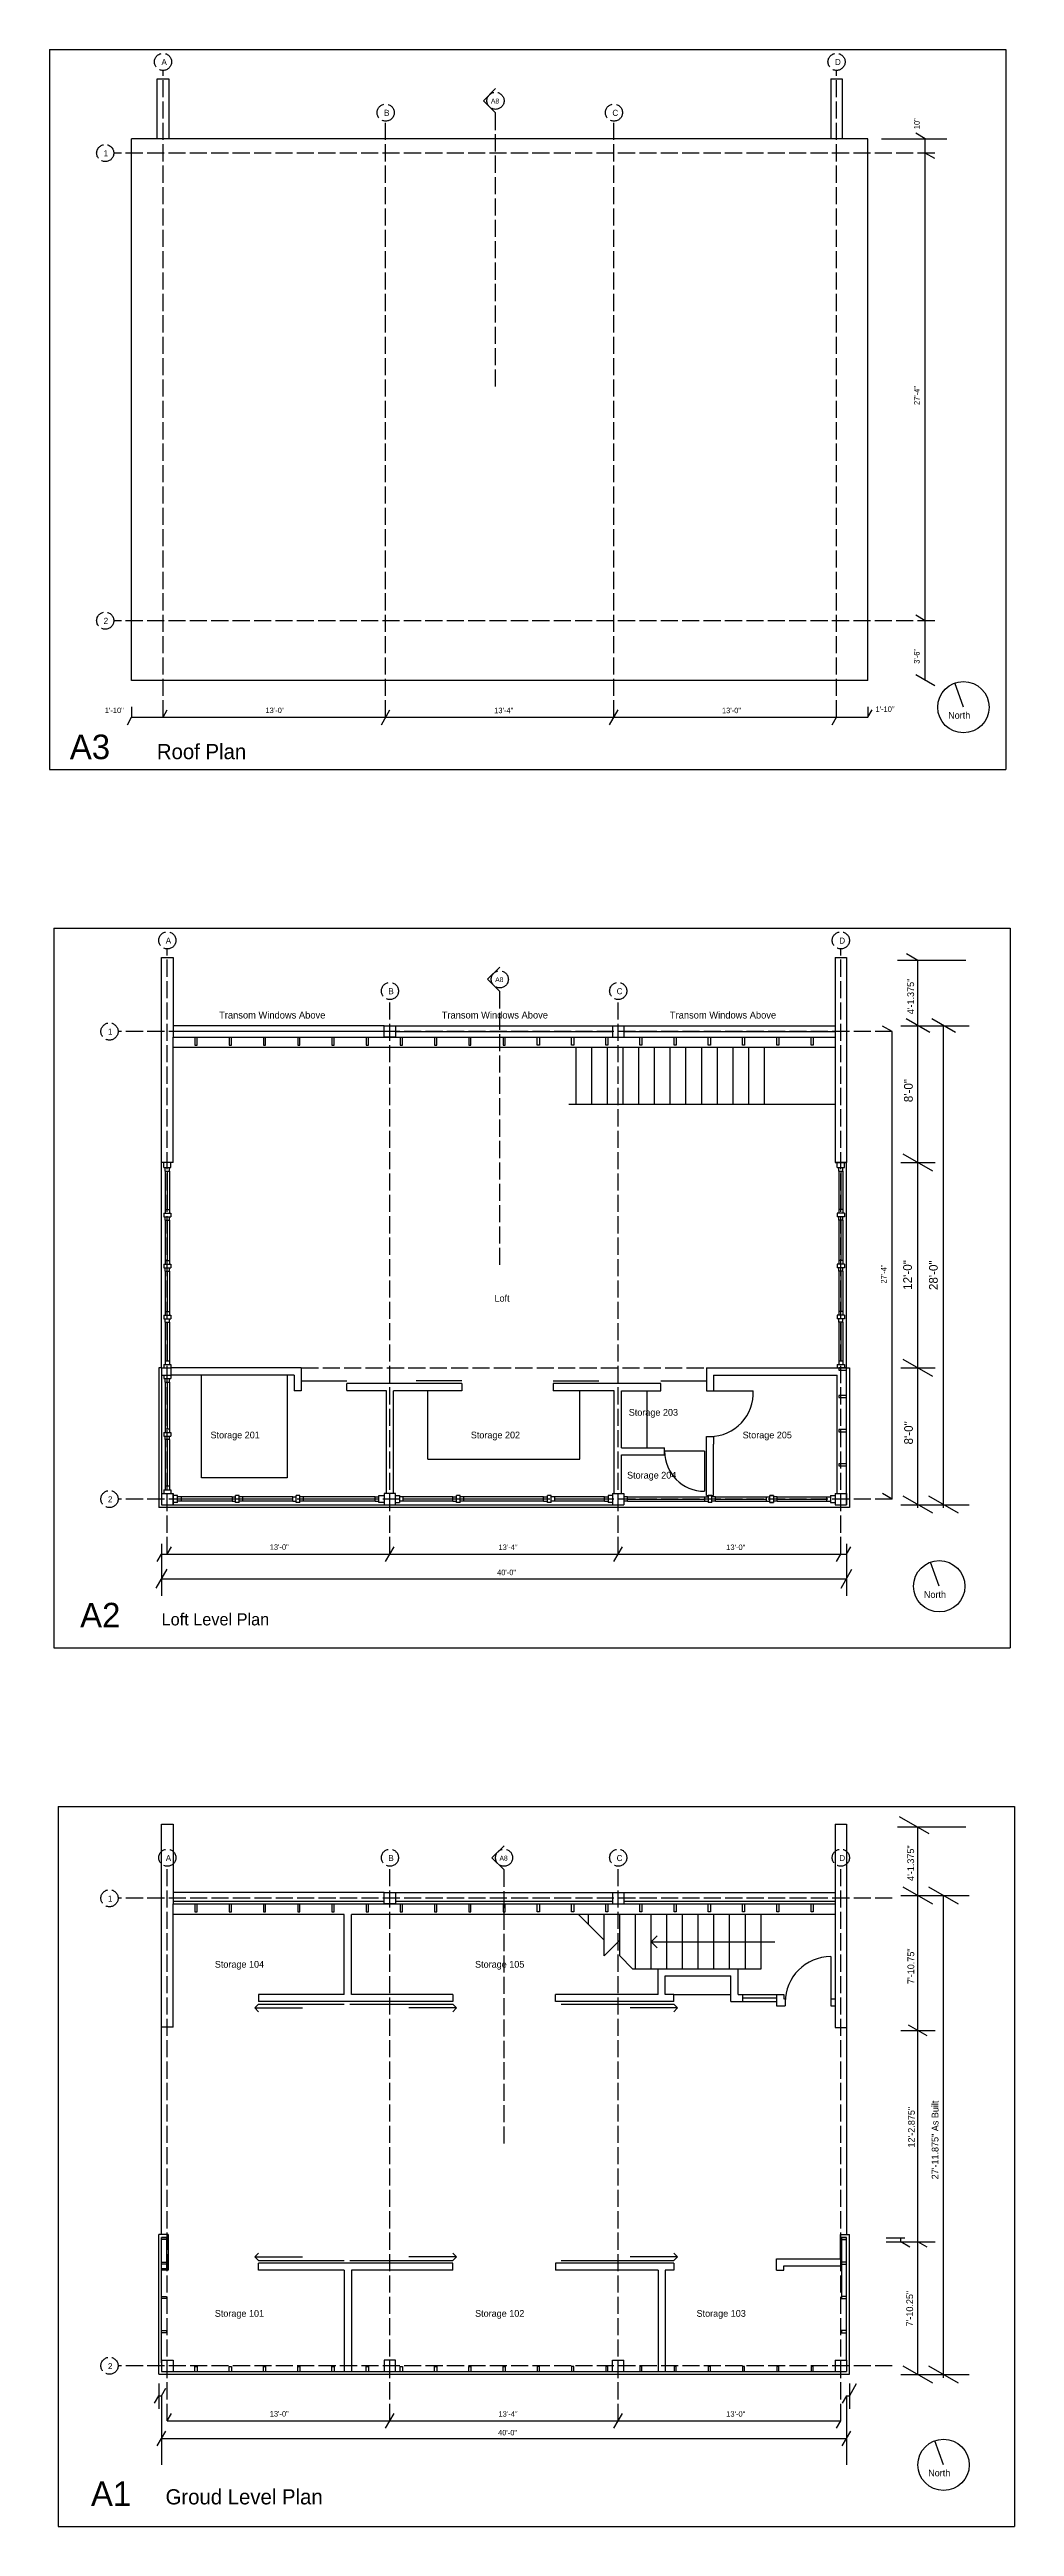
# Model space of a CAD drawing. Header units: inches. Extents: x 1334 to 5975, y 1498 to 3235.
# Drawn here: x 1334 to 2010, y 1498 to 3235 of the extents above; entities that cross this region are included whole.
import ezdxf

# ---------------------------------------------------------------- set-up
doc = ezdxf.new("R2010")
doc.units = ezdxf.units.IN
doc.header["$MEASUREMENT"] = 0
doc.linetypes.add('ACAD_ISO02W100', pattern=[15, 12, -3])
for name, color, linetype in [('const', 253, 'Continuous'), ('e1', 253, 'Continuous'), ('e2', 251, 'Continuous'), ('glass', 172, 'Continuous'), ('grid', 30, 'ACAD_ISO02W100'), ('millwork', 40, 'Continuous'), ('soffit', 253, 'ACAD_ISO02W100'), ('stairs', 140, 'Continuous'), ('walls', 7, 'Continuous')]:
    doc.layers.add(name, color=color, linetype=linetype)

msp = doc.modelspace()

# ---------------------------------------------------------------- linework, layer by layer
for p, q in [((1333.8, 3235.3), (2003.9, 3235.3)), ((1333.8, 3235.3), (1333.8, 2730.3)), ((2003.9, 3235.3), (2003.9, 2730.3)), ((1333.8, 2730.3), (2003.9, 2730.3)), ((1336.8, 2619.1), (2006.9, 2619.1)), ((1336.8, 2619.1), (1336.8, 2114.1)), ((2006.9, 2619.1), (2006.9, 2114.1)), ((1336.8, 2114.1), (2006.9, 2114.1)), ((1339.8, 2002.8), (2009.9, 2002.8)), ((1339.8, 2002.8), (1339.8, 1497.8)), ((2009.9, 2002.8), (2009.9, 1497.8)), ((1339.8, 1497.8), (2009.9, 1497.8))]:
    msp.add_line(p, q)
at = {"layer": 'const'}
for p, q in [((1947.5, 3172.7), (1940.8, 3176.6)), ((1947.5, 2792.7), (1947.5, 3172.7)), ((1954.1, 3158.9), (1947.5, 3162.7)), ((1947.5, 2834.7), (1940.8, 2838.6)), ((1954.1, 2788.9), (1940.8, 2796.6)), ((1388.3, 2761.7), (1391.3, 2766.9)), ((1391.3, 2774.2), (1391.3, 2766.9)), ((1391.3, 2766.9), (1907.3, 2766.9)), ((1413.3, 2766.9), (1416.3, 2772.1)), ((1566.3, 2761.7), (1572.3, 2772.1)), ((1726.3, 2761.7), (1732.3, 2772.1)), ((1882.3, 2761.7), (1885.3, 2766.9)), ((1907.3, 2774.2), (1907.3, 2766.9)), ((1907.3, 2766.9), (1910.3, 2772.1)), ((1975.9, 2596.3), (1927.9, 2596.3)), ((1942.3, 2596.3), (1934.3, 2600.9)), ((1942.3, 2212.3), (1942.3, 2596.3)), ((1950.6, 2545.7), (1934, 2555.3)), ((1968.6, 2545.7), (1952, 2555.3)), ((1924.3, 2546.5), (1917.6, 2550.3)), ((1924.3, 2218.5), (1924.3, 2546.5)), ((1930.3, 2550.5), (1978.3, 2550.5)), ((1960.3, 2212.3), (1960.3, 2550.5)), ((1930.3, 2454.5), (1954.3, 2454.5)), ((1952.7, 2448.5), (1931.9, 2460.5)), ((1952.7, 2304.5), (1931.9, 2316.5)), ((1930.3, 2310.5), (1954.3, 2310.5)), ((1924.3, 2218.5), (1917.6, 2222.3)), ((1930.3, 2214.5), (1978.3, 2214.5)), ((1952.7, 2208.5), (1931.9, 2220.5)), ((1970.7, 2208.5), (1949.9, 2220.5)), ((1409.3, 2174.7), (1412.3, 2179.9)), ((1412.3, 2187.2), (1412.3, 2150.6)), ((1412.3, 2179.9), (1892.3, 2179.9)), ((1416.3, 2179.9), (1419.3, 2185.1)), ((1569.3, 2174.7), (1575.3, 2185.1)), ((1729.3, 2174.7), (1735.3, 2185.1)), ((1885.3, 2174.7), (1888.3, 2179.9)), ((1892.3, 2187.2), (1892.3, 2150.6)), ((1892.3, 2179.9), (1895.3, 2185.1)), ((1408.5, 2156), (1416.1, 2169.3)), ((1412.3, 2162.6), (1892.3, 2162.6)), ((1888.5, 2156), (1896.1, 2169.3)), ((1975.9, 1988.3), (1927.9, 1988.3)), ((1950.3, 1983.7), (1929.5, 1995.7)), ((1942.3, 1604.3), (1942.3, 1988.3)), ((1952.7, 1934.3), (1931.9, 1946.3)), ((1970.7, 1934.3), (1949.9, 1946.3)), ((1930.3, 1940.3), (1978.3, 1940.3)), ((1960.3, 1602.1), (1960.3, 1940.3)), ((1930.3, 1845.8), (1954.3, 1845.8)), ((1948.7, 1842), (1935.8, 1849.5)), ((1920.1, 1700.3), (1933.2, 1700.3)), ((1920.1, 1697.4), (1954.3, 1697.4)), ((1930.3, 1697.4), (1930.3, 1700.3)), ((1936.7, 1693.7), (1930.3, 1697.4)), ((1948.7, 1693.7), (1942.3, 1697.4)), ((1930.3, 1604.3), (1978.3, 1604.3)), ((1952.7, 1598.3), (1931.9, 1610.3)), ((1970.7, 1598.3), (1949.9, 1610.3)), ((1407.3, 1584.3), (1410.3, 1589.5)), ((1410.3, 1589.5), (1412.3, 1589.5)), ((1412.3, 1589.5), (1415.3, 1594.7)), ((1412.3, 1589.5), (1412.3, 1541)), ((1892.3, 1589.5), (1889.3, 1584.3)), ((1892.3, 1589.5), (1892.3, 1541)), ((1892.3, 1589.5), (1894.3, 1589.5)), ((1899.1, 1597.8), (1894.3, 1589.5)), ((1409.3, 1554.3), (1415.3, 1564.7)), ((1416.3, 1571.9), (1419.3, 1577.1)), ((1416.3, 1571.9), (1888.3, 1571.9)), ((1569.3, 1566.7), (1575.3, 1577.1)), ((1729.3, 1566.7), (1735.3, 1577.1)), ((1885.3, 1566.7), (1888.3, 1571.9)), ((1889.3, 1554.3), (1895.3, 1564.7)), ((1412.3, 1559.5), (1892.3, 1559.5))]:
    msp.add_line(p, q, dxfattribs=at)
at = {"layer": 'e1'}
for p, q in [((1907.3, 2792.7), (1391.3, 2792.7)), ((1412.3, 2310.5), (1412.3, 2454.5)), ((1892.3, 2310.5), (1892.3, 2454.5)), ((1410.3, 2310.5), (1410.3, 2212.5)), ((1412.3, 2310.5), (1410.3, 2310.5)), ((1892.3, 2310.5), (1894.3, 2310.5)), ((1894.3, 2310.5), (1894.3, 2212.5)), ((1894.3, 2212.5), (1410.3, 2212.5))]:
    msp.add_line(p, q, dxfattribs=at)
for centre in [(1974.2, 2774), (1957.3, 2157.3), (1960.3, 1541)]:
    msp.add_circle(centre, 18, dxfattribs=at)
at = {"layer": 'e2'}
for p, q in [((1916.9, 3172.7), (1962.5, 3172.7)), ((1568.3, 2550.5), (1420.3, 2550.5)), ((1576.3, 2550.5), (1728.3, 2550.5)), ((1736.3, 2550.5), (1884.3, 2550.5)), ((1412.3, 2305.5), (1412.3, 2222.5)), ((1440.3, 2233.5), (1440.3, 2305.5)), ((1500.3, 2305.5), (1500.3, 2233.5)), ((1500.3, 2233.5), (1440.3, 2233.5)), ((1420.3, 2214.5), (1568.3, 2214.5)), ((1576.3, 2214.5), (1728.3, 2214.5)), ((1568.3, 1942.5), (1420.3, 1942.5)), ((1576.3, 1942.5), (1728.3, 1942.5)), ((1736.3, 1942.5), (1884.3, 1942.5)), ((1412.3, 1702.5), (1412.3, 1848)), ((1892.3, 1847.7), (1892.3, 1702.5))]:
    msp.add_line(p, q, dxfattribs=at)
at = {"layer": 'glass'}
for p, q in [((1414.8, 2448.6), (1414.8, 2421.6)), ((1417.8, 2448.6), (1417.8, 2421.6)), ((1886.8, 2448.6), (1886.8, 2421.6)), ((1889.8, 2448.6), (1889.8, 2421.6)), ((1414.8, 2414.1), (1414.8, 2385.8)), ((1417.8, 2414.1), (1417.8, 2385.8)), ((1886.8, 2414.1), (1886.8, 2385.8)), ((1889.8, 2414.1), (1889.8, 2385.8)), ((1414.8, 2378.3), (1414.8, 2350)), ((1417.8, 2378.3), (1417.8, 2350)), ((1886.8, 2378.3), (1886.8, 2350)), ((1889.8, 2378.3), (1889.8, 2350)), ((1414.8, 2342.5), (1414.8, 2315.5)), ((1417.8, 2342.5), (1417.8, 2315.5)), ((1886.8, 2342.5), (1886.8, 2315.5)), ((1889.8, 2342.5), (1889.8, 2315.5)), ((1414.8, 2300.5), (1414.8, 2267.7)), ((1417.8, 2300.5), (1417.8, 2267.7)), ((1414.8, 2260.2), (1414.8, 2227.5)), ((1417.8, 2260.2), (1417.8, 2227.5)), ((1461.7, 2220), (1426, 2220)), ((1461.7, 2217), (1426, 2217)), ((1504.2, 2220), (1469.2, 2220)), ((1504.2, 2217), (1469.2, 2217)), ((1562, 2220), (1511.7, 2220)), ((1562, 2217), (1511.7, 2217)), ((1616.3, 2220), (1581.5, 2220)), ((1616.3, 2217), (1581.5, 2217)), ((1680, 2220), (1624, 2220)), ((1680, 2217), (1624, 2217)), ((1722.8, 2220), (1687.8, 2220)), ((1722.8, 2217), (1687.8, 2217)), ((1738.8, 2220), (1792.9, 2220)), ((1738.8, 2217), (1792.9, 2217)), ((1800.4, 2220), (1836.1, 2220)), ((1800.4, 2217), (1836.1, 2217)), ((1843.6, 2220), (1878.6, 2220)), ((1843.6, 2217), (1878.6, 2217)), ((1819.3, 1868.5), (1843.3, 1868.5))]:
    msp.add_line(p, q, dxfattribs=at)
at = {"layer": 'grid'}
for p, q in [((1413.3, 2766.9), (1413.3, 3220.7)), ((1885.3, 2766.9), (1885.3, 3220.7)), ((1569.3, 2766.9), (1569.3, 3185.1)), ((1646.3, 2998.9), (1646.3, 3193.4)), ((1729.3, 2766.9), (1729.3, 3185.1)), ((1954.1, 3162.7), (1378.8, 3162.7)), ((1954.1, 2834.7), (1378.8, 2834.7)), ((1416.3, 2179.9), (1416.3, 2604.4)), ((1888.3, 2179.9), (1888.3, 2604.4)), ((1649.3, 2382.7), (1649.3, 2577.1)), ((1572.3, 2179.9), (1572.3, 2568.9)), ((1732.3, 2179.9), (1732.3, 2568.9)), ((1924.3, 2546.5), (1381.8, 2546.5)), ((1924.3, 2218.5), (1381.8, 2218.5)), ((1416.3, 1571.9), (1416.3, 1960.9)), ((1572.3, 1571.9), (1572.3, 1960.9)), ((1652.3, 1766.4), (1652.3, 1960.9)), ((1732.3, 1571.9), (1732.3, 1960.9)), ((1888.3, 1571.9), (1888.3, 1960.9)), ((1924.3, 1938.5), (1381.8, 1938.5)), ((1924.3, 1610.5), (1381.8, 1610.5))]:
    msp.add_line(p, q, dxfattribs=at)
for centre in [(1413.3, 3226.7), (1885.3, 3226.7), (1569.3, 3191.1), (1646.3, 3199.4), (1729.3, 3191.1), (1372.8, 3162.7), (1372.8, 2834.7), (1416.3, 2610.4), (1888.3, 2610.4), (1649.3, 2583.1), (1572.3, 2574.9), (1732.3, 2574.9), (1375.8, 2546.5), (1375.8, 2218.5), (1416.3, 1966.9), (1572.3, 1966.9), (1652.3, 1966.9), (1732.3, 1966.9), (1888.3, 1966.9), (1375.8, 1938.5), (1375.8, 1610.5)]:
    msp.add_circle(centre, 6, dxfattribs=at)
at = {"layer": 'millwork'}
for p, q in [((1416.3, 2448.6), (1416.3, 2421.6)), ((1888.3, 2448.6), (1888.3, 2421.6)), ((1416.3, 2414.1), (1416.3, 2385.8)), ((1888.3, 2414.1), (1888.3, 2385.8)), ((1416.3, 2378.3), (1416.3, 2350)), ((1888.3, 2378.3), (1888.3, 2350)), ((1416.3, 2342.5), (1416.3, 2315.5)), ((1888.3, 2342.5), (1888.3, 2315.5)), ((1416.3, 2300.5), (1416.3, 2267.7)), ((1510.7, 2301.5), (1542.2, 2301.5)), ((1622.8, 2301.5), (1590.8, 2301.5)), ((1598.8, 2246.5), (1598.8, 2294.5)), ((1686.8, 2301.5), (1718.8, 2301.5)), ((1705.5, 2246.5), (1705.5, 2294.5)), ((1752.5, 2254.5), (1752.5, 2294.5)), ((1762.1, 2301.5), (1793.6, 2301.5)), ((1796.6, 2294.5), (1826.8, 2294.5)), ((1416.3, 2260.2), (1416.3, 2227.5)), ((1598.8, 2246.5), (1705.5, 2246.5)), ((1792.8, 2252), (1764.8, 2252)), ((1792.8, 2252), (1792.8, 2224)), ((1461.7, 2218.5), (1426, 2218.5)), ((1504.2, 2218.5), (1469.2, 2218.5)), ((1562, 2218.5), (1511.7, 2218.5)), ((1616.3, 2218.5), (1581.5, 2218.5)), ((1680, 2218.5), (1624, 2218.5)), ((1722.8, 2218.5), (1687.8, 2218.5)), ((1738.8, 2218.5), (1792.9, 2218.5)), ((1800.4, 2218.5), (1836.1, 2218.5)), ((1843.6, 2218.5), (1878.6, 2218.5)), ((1881.3, 1897.5), (1881.3, 1865.5)), ((1480.3, 1864.1), (1540.3, 1864.1)), ((1544.3, 1864.1), (1616.3, 1864.1)), ((1692.3, 1864.1), (1771.3, 1864.1)), ((1771.3, 1871), (1811.3, 1871)), ((1819.3, 1871), (1843.3, 1871)), ((1819.3, 1866), (1843.3, 1866)), ((1480.3, 1684.3), (1540.3, 1684.3)), ((1544.3, 1684.3), (1616.3, 1684.3)), ((1692.3, 1684.3), (1771.3, 1684.3))]:
    msp.add_line(p, q, dxfattribs=at)
for centre, radius, start, end in [((1796.4, 2292.9), 30.5, 270.515, 2.8476), ((1792.8, 2252), 28, 180, 270), ((1881.3, 1865.5), 32, 90, 180)]:
    msp.add_arc(centre, radius, start, end, dxfattribs=at)
at = {"layer": 'soffit'}
msp.add_line((1510.2, 2310.5), (1794.1, 2310.5), dxfattribs=at)
at = {"layer": 'stairs'}
for p, q in [((1702.8, 2495.5), (1702.8, 2535.5)), ((1713.8, 2495.5), (1713.8, 2535.5)), ((1724.8, 2495.5), (1724.8, 2535.5)), ((1735.8, 2495.5), (1735.8, 2535.5)), ((1746.8, 2495.5), (1746.8, 2535.5)), ((1757.8, 2495.5), (1757.8, 2535.5)), ((1768.8, 2495.5), (1768.8, 2535.5)), ((1779.8, 2495.5), (1779.8, 2535.5)), ((1790.8, 2495.5), (1790.8, 2535.5)), ((1801.8, 2495.5), (1801.8, 2535.5)), ((1812.8, 2495.5), (1812.8, 2535.5)), ((1823.8, 2495.5), (1823.8, 2535.5)), ((1834.8, 2495.5), (1834.8, 2535.5)), ((1697.8, 2495.5), (1884.3, 2495.5)), ((1722.4, 1909), (1704.4, 1927)), ((1711.4, 1920), (1711.4, 1927)), ((1722.4, 1898), (1722.4, 1927)), ((1733.4, 1898), (1733.4, 1927)), ((1744.4, 1889), (1744.4, 1927)), ((1755.4, 1889), (1755.4, 1927)), ((1755.4, 1908), (1759.6, 1912.2)), ((1766.4, 1889), (1766.4, 1927)), ((1777.4, 1889), (1777.4, 1927)), ((1788.4, 1889), (1788.4, 1927)), ((1799.4, 1889), (1799.4, 1927)), ((1810.4, 1889), (1810.4, 1927)), ((1821.4, 1889), (1821.4, 1927)), ((1832.4, 1889), (1832.4, 1927)), ((1722.4, 1898), (1733.4, 1909)), ((1742.4, 1889), (1733.4, 1898)), ((1755.4, 1908), (1842.1, 1908)), ((1755.4, 1908), (1759.6, 1903.7)), ((1742.4, 1889), (1760.3, 1889)), ((1816.3, 1889), (1832.4, 1889)), ((1477.7, 1861.5), (1480.3, 1864.1)), ((1477.7, 1861.5), (1511, 1861.5)), ((1477.7, 1861.5), (1480.3, 1858.9)), ((1618.9, 1861.5), (1585.6, 1861.5)), ((1618.9, 1861.5), (1616.3, 1864.1)), ((1618.9, 1861.5), (1616.3, 1858.9)), ((1773.9, 1861.5), (1740.6, 1861.5)), ((1773.9, 1861.5), (1771.3, 1864.1)), ((1773.9, 1861.5), (1771.3, 1858.9)), ((1477.7, 1686.9), (1480.3, 1689.5)), ((1477.7, 1686.9), (1511, 1686.9)), ((1477.7, 1686.9), (1480.3, 1684.3)), ((1618.9, 1686.9), (1585.6, 1686.9)), ((1618.9, 1686.9), (1616.3, 1689.5)), ((1618.9, 1686.9), (1616.3, 1684.3)), ((1773.9, 1686.9), (1740.6, 1686.9)), ((1773.9, 1686.9), (1771.3, 1689.5)), ((1773.9, 1686.9), (1771.3, 1684.3))]:
    msp.add_line(p, q, dxfattribs=at)
at = {"layer": 'walls'}
for p, q in [((1409.3, 3172.7), (1409.3, 3214.7)), ((1409.3, 3214.7), (1417.3, 3214.7)), ((1417.3, 3214.7), (1417.3, 3172.7)), ((1881.3, 3214.7), (1889.3, 3214.7)), ((1881.3, 3214.7), (1881.3, 3172.7)), ((1889.3, 3214.7), (1889.3, 3172.7)), ((1646.3, 3207.9), (1637.8, 3199.4)), ((1646.3, 3190.9), (1637.8, 3199.4)), ((1391.3, 2792.7), (1391.3, 3172.7)), ((1907.3, 3172.7), (1391.3, 3172.7)), ((1907.3, 2792.7), (1907.3, 3172.7)), ((1974.2, 2774), (1968.1, 2791)), ((1412.3, 2454.5), (1412.3, 2598.5)), ((1412.3, 2598.5), (1420.3, 2598.5)), ((1420.3, 2598.5), (1420.3, 2542.5)), ((1649.3, 2591.6), (1640.8, 2583.1)), ((1884.3, 2598.5), (1884.3, 2542.5)), ((1884.3, 2598.5), (1892.3, 2598.5)), ((1892.3, 2598.5), (1892.3, 2454.5)), ((1649.3, 2574.6), (1640.8, 2583.1)), ((1568.3, 2546.5), (1420.3, 2546.5)), ((1420.3, 2454.5), (1420.3, 2542.5)), ((1420.3, 2542.5), (1884.3, 2542.5)), ((1568.3, 2542.5), (1568.3, 2550.5)), ((1568.3, 2550.5), (1576.3, 2550.5)), ((1576.3, 2542.5), (1568.3, 2542.5)), ((1576.3, 2542.5), (1568.3, 2542.5)), ((1576.3, 2550.5), (1576.3, 2542.5)), ((1576.3, 2546.5), (1728.3, 2546.5)), ((1728.3, 2550.5), (1736.3, 2550.5)), ((1728.3, 2550.5), (1728.3, 2542.5)), ((1728.3, 2542.5), (1736.3, 2542.5)), ((1728.3, 2542.5), (1736.3, 2542.5)), ((1736.3, 2550.5), (1736.3, 2542.5)), ((1736.3, 2546.5), (1884.3, 2546.5)), ((1884.3, 2542.5), (1884.3, 2454.5)), ((1420.3, 2535.5), (1884.3, 2535.5)), ((1420.3, 2454.5), (1412.3, 2454.5)), ((1413.8, 2451.1), (1413.8, 2454.5)), ((1413.8, 2451.1), (1418.8, 2451.1)), ((1414.8, 2448.6), (1414.8, 2451.1)), ((1417.8, 2448.6), (1417.8, 2451.1)), ((1418.8, 2451.1), (1418.8, 2454.5)), ((1884.3, 2454.5), (1892.3, 2454.5)), ((1892.3, 2454.5), (1884.3, 2454.5)), ((1885.8, 2454.5), (1890.8, 2454.5)), ((1885.8, 2451.1), (1885.8, 2454.5)), ((1885.8, 2451.1), (1890.8, 2451.1)), ((1886.8, 2448.6), (1886.8, 2451.1)), ((1889.8, 2448.6), (1889.8, 2451.1)), ((1890.8, 2451.1), (1890.8, 2454.5)), ((1414.8, 2448.6), (1417.8, 2448.6)), ((1886.8, 2448.6), (1889.8, 2448.6)), ((1413.8, 2419.1), (1418.8, 2419.1)), ((1413.8, 2419.1), (1413.8, 2416.6)), ((1413.8, 2416.6), (1418.8, 2416.6)), ((1414.8, 2421.6), (1414.8, 2419.1)), ((1414.8, 2421.6), (1417.8, 2421.6)), ((1414.8, 2414.1), (1414.8, 2416.6)), ((1417.8, 2421.6), (1417.8, 2419.1)), ((1417.8, 2414.1), (1417.8, 2416.6)), ((1418.8, 2419.1), (1418.8, 2416.6)), ((1890.8, 2419.1), (1885.8, 2419.1)), ((1885.8, 2419.1), (1885.8, 2416.6)), ((1890.8, 2416.6), (1885.8, 2416.6)), ((1889.8, 2421.6), (1886.8, 2421.6)), ((1886.8, 2421.6), (1886.8, 2419.1)), ((1886.8, 2414.1), (1886.8, 2416.6)), ((1889.8, 2421.6), (1889.8, 2419.1)), ((1889.8, 2414.1), (1889.8, 2416.6)), ((1890.8, 2419.1), (1890.8, 2416.6)), ((1414.8, 2414.1), (1417.8, 2414.1)), ((1889.8, 2414.1), (1886.8, 2414.1)), ((1413.8, 2383.3), (1418.8, 2383.3)), ((1413.8, 2383.3), (1413.8, 2380.8)), ((1413.8, 2380.8), (1418.8, 2380.8)), ((1414.8, 2385.8), (1414.8, 2383.3)), ((1414.8, 2385.8), (1417.8, 2385.8)), ((1414.8, 2378.3), (1414.8, 2380.8)), ((1417.8, 2385.8), (1417.8, 2383.3)), ((1417.8, 2378.3), (1417.8, 2380.8)), ((1418.8, 2383.3), (1418.8, 2380.8)), ((1885.8, 2383.3), (1885.8, 2380.8)), ((1890.8, 2383.3), (1885.8, 2383.3)), ((1890.8, 2380.8), (1885.8, 2380.8)), ((1889.8, 2385.8), (1886.8, 2385.8)), ((1886.8, 2385.8), (1886.8, 2383.3)), ((1886.8, 2378.3), (1886.8, 2380.8)), ((1889.8, 2385.8), (1889.8, 2383.3)), ((1889.8, 2378.3), (1889.8, 2380.8)), ((1890.8, 2383.3), (1890.8, 2380.8)), ((1414.8, 2378.3), (1417.8, 2378.3)), ((1889.8, 2378.3), (1886.8, 2378.3)), ((1413.8, 2347.5), (1418.8, 2347.5)), ((1413.8, 2347.5), (1413.8, 2345)), ((1414.8, 2350), (1414.8, 2347.5)), ((1414.8, 2350), (1417.8, 2350)), ((1417.8, 2350), (1417.8, 2347.5)), ((1418.8, 2347.5), (1418.8, 2345)), ((1890.8, 2347.5), (1885.8, 2347.5)), ((1885.8, 2347.5), (1885.8, 2345)), ((1886.8, 2350), (1886.8, 2347.5)), ((1889.8, 2350), (1886.8, 2350)), ((1889.8, 2350), (1889.8, 2347.5)), ((1890.8, 2347.5), (1890.8, 2345)), ((1413.8, 2345), (1418.8, 2345)), ((1414.8, 2342.5), (1414.8, 2345)), ((1414.8, 2342.5), (1417.8, 2342.5)), ((1417.8, 2342.5), (1417.8, 2345)), ((1890.8, 2345), (1885.8, 2345)), ((1886.8, 2342.5), (1886.8, 2345)), ((1889.8, 2342.5), (1886.8, 2342.5)), ((1889.8, 2342.5), (1889.8, 2345)), ((1413.8, 2313), (1418.8, 2313)), ((1413.8, 2313), (1413.8, 2310.5)), ((1414.8, 2315.5), (1417.8, 2315.5)), ((1414.8, 2315.5), (1414.8, 2313)), ((1417.8, 2315.5), (1417.8, 2313)), ((1418.8, 2313), (1418.8, 2303)), ((1885.8, 2313), (1885.8, 2310.5)), ((1885.8, 2313), (1890.8, 2313)), ((1886.8, 2315.5), (1886.8, 2313)), ((1886.8, 2315.5), (1889.8, 2315.5)), ((1889.8, 2315.5), (1889.8, 2313)), ((1890.8, 2313), (1890.8, 2310.5)), ((1412.3, 2310.5), (1418.8, 2310.5)), ((1412.3, 2310.5), (1412.3, 2305.5)), ((1412.3, 2305.5), (1418.8, 2305.5)), ((1413.8, 2305.5), (1413.8, 2303)), ((1413.8, 2303), (1418.8, 2303)), ((1414.8, 2300.5), (1414.8, 2303)), ((1414.8, 2300.5), (1417.8, 2300.5)), ((1417.8, 2300.5), (1417.8, 2303)), ((1510.2, 2310.5), (1418.8, 2310.5)), ((1505.2, 2305.5), (1418.8, 2305.5)), ((1505.2, 2305.5), (1505.2, 2294.5)), ((1510.2, 2294.5), (1505.2, 2294.5)), ((1510.2, 2310.5), (1510.2, 2294.5)), ((1542.2, 2294.8), (1542.2, 2299.5)), ((1622.8, 2299.5), (1542.2, 2299.5)), ((1542.2, 2294.8), (1542.2, 2294.5)), ((1569.8, 2294.5), (1542.2, 2294.5)), ((1569.8, 2222.5), (1569.8, 2294.5)), ((1622.8, 2294.5), (1574.8, 2294.5)), ((1574.8, 2222.5), (1574.8, 2294.5)), ((1622.8, 2299.5), (1622.8, 2294.5)), ((1686.8, 2299.5), (1686.8, 2294.5)), ((1762.1, 2299.5), (1686.8, 2299.5)), ((1729.5, 2294.5), (1686.8, 2294.5)), ((1729.5, 2222.5), (1729.5, 2294.5)), ((1734.5, 2294.5), (1762.1, 2294.5)), ((1734.5, 2254.5), (1734.5, 2294.5)), ((1762.1, 2294.5), (1762.1, 2299.5)), ((1794.1, 2310.5), (1884.3, 2310.5)), ((1794.1, 2310.5), (1794.1, 2294.5)), ((1794.1, 2294.5), (1799.1, 2294.5)), ((1799.1, 2305.5), (1799.1, 2294.5)), ((1799.1, 2305.5), (1885.8, 2305.5)), ((1884.3, 2310.5), (1892.3, 2310.5)), ((1884.8, 2310.5), (1890.8, 2310.5)), ((1885.8, 2222.5), (1885.8, 2305.5)), ((1886.8, 2310.5), (1892.3, 2310.5)), ((1892.3, 2214.5), (1892.3, 2310.5)), ((1413.8, 2265.2), (1418.8, 2265.2)), ((1413.8, 2265.2), (1413.8, 2262.7)), ((1413.8, 2262.7), (1418.8, 2262.7)), ((1414.8, 2267.7), (1414.8, 2265.2)), ((1414.8, 2267.7), (1417.8, 2267.7)), ((1414.8, 2260.2), (1414.8, 2262.7)), ((1417.8, 2260.2), (1414.8, 2260.2)), ((1417.8, 2267.7), (1417.8, 2265.2)), ((1417.8, 2260.2), (1417.8, 2262.7)), ((1418.8, 2265.2), (1418.8, 2262.7)), ((1794.1, 2262.5), (1799.1, 2262.5)), ((1794.1, 2221), (1794.1, 2262.5)), ((1799.1, 2262.5), (1799.1, 2257)), ((1734.5, 2254.5), (1764.8, 2254.5)), ((1734.5, 2222.5), (1734.5, 2249.5)), ((1734.5, 2249.5), (1764.8, 2249.5)), ((1764.8, 2249.5), (1764.8, 2254.5)), ((1799.1, 2221), (1799.1, 2257)), ((1413.8, 2225), (1418.8, 2225)), ((1413.8, 2225), (1413.8, 2222.5)), ((1417.8, 2227.5), (1414.8, 2227.5)), ((1414.8, 2227.5), (1414.8, 2225)), ((1417.8, 2227.5), (1417.8, 2225)), ((1418.8, 2225), (1418.8, 2222.5)), ((1412.3, 2222.5), (1420.3, 2222.5)), ((1412.3, 2222.5), (1412.3, 2214.5)), ((1412.3, 2214.5), (1420.3, 2214.5)), ((1420.3, 2222.5), (1420.3, 2214.5)), ((1420.3, 2214.5), (1420.3, 2222.5)), ((1423.5, 2221), (1420.3, 2221)), ((1423.5, 2216), (1420.3, 2216)), ((1423.5, 2216), (1423.5, 2221)), ((1426, 2220), (1423.5, 2220)), ((1426, 2217), (1423.5, 2217)), ((1426, 2220), (1426, 2217)), ((1461.7, 2220), (1464.2, 2220)), ((1461.7, 2220), (1461.7, 2217)), ((1461.7, 2217), (1464.2, 2217)), ((1464.2, 2216), (1464.2, 2221)), ((1466.7, 2221), (1464.2, 2221)), ((1466.7, 2216), (1464.2, 2216)), ((1466.7, 2216), (1466.7, 2221)), ((1469.2, 2220), (1466.7, 2220)), ((1469.2, 2217), (1466.7, 2217)), ((1469.2, 2217), (1469.2, 2220)), ((1504.2, 2220), (1506.7, 2220)), ((1504.2, 2217), (1504.2, 2220)), ((1504.2, 2217), (1506.7, 2217)), ((1506.7, 2216), (1506.7, 2221)), ((1509.2, 2221), (1506.7, 2221)), ((1509.2, 2216), (1506.7, 2216)), ((1509.2, 2216), (1509.2, 2221)), ((1511.7, 2220), (1509.2, 2220)), ((1511.7, 2217), (1509.2, 2217)), ((1511.7, 2217), (1511.7, 2220)), ((1562, 2217), (1562, 2220)), ((1562, 2220), (1564.5, 2220)), ((1562, 2217), (1564.5, 2217)), ((1564.5, 2216), (1564.5, 2221)), ((1564.5, 2221), (1568.3, 2221)), ((1568.3, 2216), (1564.5, 2216)), ((1576.3, 2222.5), (1568.3, 2222.5)), ((1568.3, 2222.5), (1568.3, 2214.5)), ((1568.3, 2214.5), (1576.3, 2214.5)), ((1576.3, 2214.5), (1576.3, 2222.5)), ((1576.3, 2221), (1579, 2221)), ((1576.3, 2216), (1579, 2216)), ((1579, 2221), (1579, 2217)), ((1581.5, 2220), (1579, 2220)), ((1581.5, 2217), (1579, 2217)), ((1579, 2217), (1579, 2216)), ((1581.5, 2217), (1581.5, 2220)), ((1616.3, 2220), (1619, 2220)), ((1616.3, 2217), (1616.3, 2220)), ((1616.3, 2217), (1619, 2217)), ((1621.5, 2221), (1619, 2221)), ((1619, 2216), (1619, 2221)), ((1621.5, 2216), (1619, 2216)), ((1621.5, 2216), (1621.5, 2221)), ((1624, 2220), (1621.5, 2220)), ((1624, 2217), (1621.5, 2217)), ((1624, 2217), (1624, 2220)), ((1680, 2217), (1680, 2220)), ((1680, 2220), (1682.8, 2220)), ((1680, 2217), (1682.8, 2217)), ((1682.8, 2216), (1682.8, 2221)), ((1685.3, 2221), (1682.8, 2221)), ((1685.3, 2216), (1682.8, 2216)), ((1685.3, 2216), (1685.3, 2221)), ((1687.8, 2220), (1685.3, 2220)), ((1687.8, 2217), (1685.3, 2217)), ((1687.8, 2217), (1687.8, 2220)), ((1722.8, 2217), (1722.8, 2220)), ((1722.8, 2220), (1725.3, 2220)), ((1722.8, 2217), (1725.3, 2217)), ((1728, 2221), (1725.3, 2221)), ((1725.3, 2221), (1725.3, 2217)), ((1725.3, 2217), (1725.3, 2216)), ((1728, 2216), (1725.3, 2216)), ((1728.3, 2222.5), (1736.3, 2222.5)), ((1728.3, 2222.5), (1728.3, 2214.5)), ((1728.3, 2214.5), (1736.3, 2214.5)), ((1736.3, 2222.5), (1736.3, 2214.5)), ((1738.8, 2220), (1736.3, 2220)), ((1738.8, 2217), (1736.3, 2217)), ((1738.8, 2217), (1738.8, 2220)), ((1792.9, 2217), (1792.9, 2220)), ((1792.9, 2220), (1795.4, 2220)), ((1792.9, 2217), (1795.4, 2217)), ((1794.1, 2221), (1799.1, 2221)), ((1795.4, 2221), (1795.4, 2216)), ((1797.9, 2221), (1795.4, 2221)), ((1797.9, 2216), (1795.4, 2216)), ((1797.9, 2216), (1797.9, 2221)), ((1800.4, 2220), (1797.9, 2220)), ((1800.4, 2217), (1797.9, 2217)), ((1800.4, 2217), (1800.4, 2220)), ((1836.1, 2220), (1838.6, 2220)), ((1836.1, 2217), (1836.1, 2220)), ((1836.1, 2217), (1838.6, 2217)), ((1838.6, 2216), (1838.6, 2221)), ((1838.6, 2221), (1841.1, 2221)), ((1841.1, 2221), (1838.6, 2221)), ((1838.6, 2216), (1841.1, 2216)), ((1841.1, 2216), (1838.6, 2216)), ((1841.1, 2221), (1841.1, 2216)), ((1843.6, 2220), (1841.1, 2220)), ((1843.6, 2217), (1841.1, 2217)), ((1843.6, 2217), (1843.6, 2220)), ((1843.6, 2217), (1843.6, 2220)), ((1878.6, 2217), (1878.6, 2220)), ((1878.6, 2220), (1881.1, 2220)), ((1878.6, 2217), (1881.1, 2217)), ((1881.1, 2221), (1881.1, 2216)), ((1881.1, 2221), (1884.3, 2221)), ((1881.1, 2216), (1884.3, 2216)), ((1884.3, 2222.5), (1892.3, 2222.5)), ((1884.3, 2222.5), (1884.3, 2214.5)), ((1884.3, 2214.5), (1892.3, 2214.5)), ((1892.3, 2222.5), (1892.3, 2214.5)), ((1957.3, 2157.3), (1951.1, 2174.2)), ((1412.3, 1848), (1412.3, 1990.5)), ((1412.3, 1990.5), (1420.3, 1990.5)), ((1420.3, 1990.5), (1420.3, 1942.5)), ((1884.3, 1990.5), (1884.3, 1942.5)), ((1884.3, 1990.5), (1892.3, 1990.5)), ((1892.3, 1990.5), (1892.3, 1847.7)), ((1652.3, 1975.3), (1643.8, 1966.9)), ((1652.3, 1958.4), (1643.8, 1966.9)), ((1420.3, 1942.5), (1420.3, 1934.5)), ((1420.3, 1936.5), (1568.3, 1936.5)), ((1420.3, 1934.5), (1884.3, 1934.5)), ((1420.3, 1848), (1420.3, 1934.5)), ((1568.3, 1942.5), (1576.3, 1942.5)), ((1568.3, 1934.5), (1568.3, 1942.5)), ((1576.3, 1934.5), (1568.3, 1934.5)), ((1576.3, 1942.5), (1576.3, 1934.5)), ((1576.3, 1936.5), (1728.3, 1936.5)), ((1728.3, 1942.5), (1728.3, 1934.5)), ((1728.3, 1942.5), (1736.3, 1942.5)), ((1728.3, 1934.5), (1736.3, 1934.5)), ((1736.3, 1942.5), (1736.3, 1934.5)), ((1736.3, 1936.5), (1884.3, 1936.5)), ((1884.3, 1942.5), (1884.3, 1934.5)), ((1884.3, 1934.5), (1884.3, 1847.7)), ((1540.3, 1927), (1420.3, 1927)), ((1540.3, 1871), (1540.3, 1927)), ((1884.3, 1927), (1545.3, 1927)), ((1545.3, 1871), (1545.3, 1927)), ((1760.3, 1889), (1816.3, 1889)), ((1760.3, 1871), (1760.3, 1889)), ((1765.3, 1884), (1811.3, 1884)), ((1765.3, 1871), (1765.3, 1884)), ((1811.3, 1866), (1811.3, 1884)), ((1816.3, 1871), (1816.3, 1889)), ((1540.3, 1871), (1480.3, 1871)), ((1480.3, 1871), (1480.3, 1866)), ((1616.3, 1866), (1480.3, 1866)), ((1616.3, 1871), (1545.3, 1871)), ((1616.3, 1871), (1616.3, 1866)), ((1688.3, 1866), (1688.3, 1871)), ((1760.3, 1871), (1688.3, 1871)), ((1771.3, 1866), (1688.3, 1866)), ((1771.3, 1871), (1765.3, 1871)), ((1771.3, 1866), (1771.3, 1871)), ((1811.3, 1866), (1819.3, 1866)), ((1816.3, 1871), (1819.3, 1871)), ((1819.3, 1871), (1819.3, 1866)), ((1843.3, 1871), (1843.3, 1863)), ((1843.3, 1871), (1848.3, 1871)), ((1843.3, 1863), (1849.3, 1863)), ((1848.3, 1871), (1848.3, 1868)), ((1848.3, 1868), (1849.3, 1868)), ((1849.3, 1866), (1849.3, 1863)), ((1881.3, 1868), (1881.3, 1863)), ((1881.3, 1868), (1884.3, 1868)), ((1881.3, 1863), (1884.3, 1863)), ((1420.3, 1848), (1412.3, 1848)), ((1884.3, 1847.7), (1892.3, 1847.7)), ((1410.3, 1604.5), (1410.3, 1702.5)), ((1416.8, 1702.5), (1410.3, 1702.5)), ((1412.3, 1612.5), (1412.3, 1700.5)), ((1416.8, 1700.5), (1412.3, 1700.5)), ((1415.8, 1699), (1415.8, 1678.5)), ((1416.8, 1702.5), (1416.8, 1677.5)), ((1843.3, 1677.5), (1843.3, 1685.5)), ((1843.3, 1685.5), (1887.8, 1685.5)), ((1881.3, 1685.5), (1884.3, 1685.5)), ((1887.8, 1702.5), (1894.3, 1702.5)), ((1887.8, 1702.5), (1887.8, 1685.5)), ((1887.8, 1700.5), (1892.3, 1700.5)), ((1888.8, 1699), (1888.8, 1659.2)), ((1892.3, 1614.5), (1892.3, 1700.5)), ((1894.3, 1604.5), (1894.3, 1702.5)), ((1415.8, 1678.5), (1412.3, 1678.5)), ((1416.8, 1677.5), (1412.3, 1677.5)), ((1616.3, 1682.5), (1480.3, 1682.5)), ((1480.3, 1677.5), (1480.3, 1682.5)), ((1540.3, 1677.5), (1480.3, 1677.5)), ((1540.3, 1677.5), (1540.3, 1606.5)), ((1545.3, 1677.5), (1545.3, 1606.5)), ((1616.3, 1677.5), (1545.3, 1677.5)), ((1616.3, 1677.5), (1616.3, 1682.5)), ((1771.3, 1682.5), (1688.3, 1682.5)), ((1688.3, 1682.5), (1688.3, 1677.5)), ((1760.3, 1677.5), (1688.3, 1677.5)), ((1760.3, 1677.5), (1760.3, 1606.5)), ((1765.3, 1677.5), (1765.3, 1606.5)), ((1771.3, 1677.5), (1765.3, 1677.5)), ((1771.3, 1682.5), (1771.3, 1677.5)), ((1843.3, 1677.5), (1848.3, 1677.5)), ((1848.3, 1677.5), (1848.3, 1680.5)), ((1848.3, 1680.5), (1849.3, 1680.5)), ((1848.3, 1680.5), (1888.8, 1680.5)), ((1410.3, 1604.5), (1894.3, 1604.5)), ((1412.3, 1614.5), (1420.3, 1614.5)), ((1412.3, 1614.5), (1412.3, 1606.5)), ((1412.3, 1606.5), (1420.3, 1606.5)), ((1418.3, 1606.5), (1570.3, 1606.5)), ((1420.3, 1614.5), (1420.3, 1606.5)), ((1568.3, 1614.5), (1568.3, 1606.5)), ((1576.3, 1614.5), (1568.3, 1614.5)), ((1568.3, 1606.5), (1576.3, 1606.5)), ((1576.3, 1606.5), (1576.3, 1614.5)), ((1576.3, 1606.5), (1728.3, 1606.5)), ((1728.3, 1614.5), (1736.3, 1614.5)), ((1728.3, 1606.5), (1728.3, 1614.5)), ((1728.3, 1606.5), (1736.3, 1606.5)), ((1736.3, 1606.5), (1736.3, 1614.5)), ((1736.3, 1606.5), (1884.3, 1606.5)), ((1884.3, 1614.5), (1892.3, 1614.5)), ((1884.3, 1614.5), (1884.3, 1606.5)), ((1884.3, 1606.5), (1892.3, 1606.5)), ((1892.3, 1614.5), (1892.3, 1606.5)), ((1410.3, 1598.1), (1410.3, 1580.2)), ((1894.3, 1598.1), (1894.3, 1580.2)), ((1960.3, 1541), (1954.1, 1557.9))]:
    msp.add_line(p, q, dxfattribs=at)
for points in [[(1435.7, 2542.5), (1435.7, 2537), (1437.2, 2537), (1437.2, 2542.5)], [(1459.7, 2542.5), (1459.7, 2537), (1461.2, 2537), (1461.2, 2542.5)], [(1483.7, 2542.5), (1483.7, 2537), (1485.2, 2537), (1485.2, 2542.5)], [(1507.7, 2542.5), (1507.7, 2537), (1509.2, 2537), (1509.2, 2542.5)], [(1531.7, 2542.5), (1531.7, 2537), (1533.2, 2537), (1533.2, 2542.5)], [(1555.7, 2542.5), (1555.7, 2537), (1557.2, 2537), (1557.2, 2542.5)], [(1579.6, 2542.5), (1579.6, 2537), (1581.1, 2537), (1581.1, 2542.5)], [(1603.6, 2542.5), (1603.6, 2537), (1605.1, 2537), (1605.1, 2542.5)], [(1627.6, 2542.5), (1627.6, 2537), (1629.1, 2537), (1629.1, 2542.5)], [(1651.6, 2542.5), (1651.6, 2537), (1653.1, 2537), (1653.1, 2542.5)], [(1677.1, 2542.5), (1677.1, 2537), (1675.6, 2537), (1675.6, 2542.5)], [(1701.1, 2542.5), (1701.1, 2537), (1699.6, 2537), (1699.6, 2542.5)], [(1725.1, 2542.5), (1725.1, 2537), (1723.6, 2537), (1723.6, 2542.5)], [(1748.9, 2542.5), (1748.9, 2537), (1747.4, 2537), (1747.4, 2542.5)], [(1772.9, 2542.5), (1772.9, 2537), (1771.4, 2537), (1771.4, 2542.5)], [(1796.9, 2542.5), (1796.9, 2537), (1795.4, 2537), (1795.4, 2542.5)], [(1820.9, 2542.5), (1820.9, 2537), (1819.4, 2537), (1819.4, 2542.5)], [(1844.9, 2542.5), (1844.9, 2537), (1843.4, 2537), (1843.4, 2542.5)], [(1868.9, 2542.5), (1868.9, 2537), (1867.4, 2537), (1867.4, 2542.5)], [(1892.3, 2310.5), (1886.8, 2310.5), (1886.8, 2309), (1892.3, 2309)], [(1892.3, 2291.2), (1886.8, 2291.2), (1886.8, 2289.7), (1892.3, 2289.7)], [(1892.3, 2267.2), (1886.8, 2267.2), (1886.8, 2265.7), (1892.3, 2265.7)], [(1892.3, 2243.2), (1886.8, 2243.2), (1886.8, 2241.7), (1892.3, 2241.7)], [(1435.7, 1934.5), (1435.7, 1929), (1437.2, 1929), (1437.2, 1934.5)], [(1459.7, 1934.5), (1459.7, 1929), (1461.2, 1929), (1461.2, 1934.5)], [(1483.7, 1934.5), (1483.7, 1929), (1485.2, 1929), (1485.2, 1934.5)], [(1507.7, 1934.5), (1507.7, 1929), (1509.2, 1929), (1509.2, 1934.5)], [(1531.7, 1934.5), (1531.7, 1929), (1533.2, 1929), (1533.2, 1934.5)], [(1555.7, 1934.5), (1555.7, 1929), (1557.2, 1929), (1557.2, 1934.5)], [(1579.6, 1934.5), (1579.6, 1929), (1581.1, 1929), (1581.1, 1934.5)], [(1603.6, 1934.5), (1603.6, 1929), (1605.1, 1929), (1605.1, 1934.5)], [(1627.6, 1934.5), (1627.6, 1929), (1629.1, 1929), (1629.1, 1934.5)], [(1651.6, 1934.5), (1651.6, 1929), (1653.1, 1929), (1653.1, 1934.5)], [(1677.1, 1934.5), (1677.1, 1929), (1675.6, 1929), (1675.6, 1934.5)], [(1701.1, 1934.5), (1701.1, 1929), (1699.6, 1929), (1699.6, 1934.5)], [(1725.1, 1934.5), (1725.1, 1929), (1723.6, 1929), (1723.6, 1934.5)], [(1748.9, 1934.5), (1748.9, 1929), (1747.4, 1929), (1747.4, 1934.5)], [(1772.9, 1934.5), (1772.9, 1929), (1771.4, 1929), (1771.4, 1934.5)], [(1796.9, 1934.5), (1796.9, 1929), (1795.4, 1929), (1795.4, 1934.5)], [(1820.9, 1934.5), (1820.9, 1929), (1819.4, 1929), (1819.4, 1934.5)], [(1844.9, 1934.5), (1844.9, 1929), (1843.4, 1929), (1843.4, 1934.5)], [(1868.9, 1934.5), (1868.9, 1929), (1867.4, 1929), (1867.4, 1934.5)], [(1412.3, 1700.5), (1415.8, 1700.5), (1415.8, 1699), (1412.3, 1699)], [(1892.3, 1700.5), (1888.8, 1700.5), (1888.8, 1699), (1892.3, 1699)], [(1412.3, 1683.2), (1415.8, 1683.2), (1415.8, 1681.7), (1412.3, 1681.7)], [(1892.3, 1683.2), (1888.8, 1683.2), (1888.8, 1681.7), (1892.3, 1681.7)], [(1412.3, 1659.2), (1415.8, 1659.2), (1415.8, 1657.7), (1412.3, 1657.7)], [(1892.3, 1659.2), (1888.8, 1659.2), (1888.8, 1657.7), (1892.3, 1657.7)], [(1412.3, 1635.2), (1415.8, 1635.2), (1415.8, 1633.7), (1412.3, 1633.7)], [(1892.3, 1635.2), (1888.8, 1635.2), (1888.8, 1633.7), (1892.3, 1633.7)], [(1435.7, 1606.5), (1435.7, 1610), (1437.2, 1610), (1437.2, 1606.5)], [(1459.7, 1606.5), (1459.7, 1610), (1461.2, 1610), (1461.2, 1606.5)], [(1483.7, 1606.5), (1483.7, 1610), (1485.2, 1610), (1485.2, 1606.5)], [(1507.7, 1606.5), (1507.7, 1610), (1509.2, 1610), (1509.2, 1606.5)], [(1531.7, 1606.5), (1531.7, 1610), (1533.2, 1610), (1533.2, 1606.5)], [(1555.7, 1606.5), (1555.7, 1610), (1557.2, 1610), (1557.2, 1606.5)], [(1579.6, 1606.5), (1579.6, 1610), (1581.1, 1610), (1581.1, 1606.5)], [(1603.6, 1606.5), (1603.6, 1610), (1605.1, 1610), (1605.1, 1606.5)], [(1627.6, 1606.5), (1627.6, 1610), (1629.1, 1610), (1629.1, 1606.5)], [(1651.6, 1606.5), (1651.6, 1610), (1653.1, 1610), (1653.1, 1606.5)], [(1677.1, 1606.5), (1677.1, 1610), (1675.6, 1610), (1675.6, 1606.5)], [(1701.1, 1606.5), (1701.1, 1610), (1699.6, 1610), (1699.6, 1606.5)], [(1725.1, 1606.5), (1725.1, 1610), (1723.6, 1610), (1723.6, 1606.5)], [(1748.9, 1606.5), (1748.9, 1610), (1747.4, 1610), (1747.4, 1606.5)], [(1772.9, 1606.5), (1772.9, 1610), (1771.4, 1610), (1771.4, 1606.5)], [(1796.9, 1606.5), (1796.9, 1610), (1795.4, 1610), (1795.4, 1606.5)], [(1820.9, 1606.5), (1820.9, 1610), (1819.4, 1610), (1819.4, 1606.5)], [(1844.9, 1606.5), (1844.9, 1610), (1843.4, 1610), (1843.4, 1606.5)], [(1868.9, 1606.5), (1868.9, 1610), (1867.4, 1610), (1867.4, 1606.5)]]:
    msp.add_lwpolyline(points, dxfattribs=at)

# ---------------------------------------------------------------- texts
at = {"layer": 'const', "attachment_point": 1}
for s, insert, char_height, width in [('A', (1412.2, 3228.7), 4.26, 1625.197), ('D', (1884.2, 3228.7), 4.26, 1625.197), ('A8', (1643.1, 3200.9), 3.41, 1300.158), ('B', (1568.2, 3193.1), 4.26, 1625.197), ('C', (1728.2, 3193.1), 4.26, 1625.197), ('1', (1371.7, 3164.7), 4.26, 1625.197), ('2', (1371.7, 2836.7), 4.26, 1625.197), ('1\'-10"', (1372.5, 2773.7), 3.79, 1444.62), ('13\'-0"', (1485.1, 2773.7), 3.79, 1444.62), ('13\'-4"', (1645.4, 2773.6), 3.79, 1444.62), ('13\'-0"', (1805, 2773.6), 3.79, 1444.62), ('1\'-10"', (1912.6, 2774.5), 3.79, 1444.62), ('North', (1963.5, 2770.7), 4.74, 1805.775), ('A3', (1348, 2754.8), 17.26, 6582.049), ('Roof Plan', (1409, 2748.2), 10.66, 4062.993), ('A', (1415.2, 2612.4), 4.26, 1625.197), ('D', (1887.2, 2612.4), 4.26, 1625.197), ('B', (1571.2, 2576.9), 4.26, 1625.197), ('A8', (1646.1, 2584.6), 3.41, 1300.158), ('C', (1731.2, 2576.9), 4.26, 1625.197), ('Transom Windows Above', (1452.6, 2560.5), 4.889, 1864.026), ('Transom Windows Above', (1608.6, 2560.5), 4.889, 1864.026), ('Transom Windows Above', (1768.5, 2560.5), 4.889, 1864.026), ('1', (1374.7, 2548.5), 4.26, 1625.197), ('Loft', (1645.6, 2361.7), 4.74, 1805.775), ('Storage 203', (1739.7, 2281.7), 4.736, 1805.775), ('Storage 201', (1446.6, 2265.8), 4.736, 1805.775), ('Storage 202', (1629, 2265.8), 4.736, 1805.775), ('Storage 205', (1819.5, 2265.8), 4.736, 1805.775), ('Storage 204', (1738.5, 2237.6), 4.736, 1805.775), ('2', (1374.7, 2220.5), 4.26, 1625.197), ('13\'-0"', (1488.1, 2186.7), 3.79, 1444.62), ('13\'-4"', (1648.4, 2186.6), 3.79, 1444.62), ('13\'-0"', (1808, 2186.6), 3.79, 1444.62), ('40\'-0"', (1647.4, 2169), 3.91, 1491.22), ('A2', (1355.2, 2145.7), 17.26, 6582.049), ('Loft Level Plan', (1412.3, 2138.4), 8.525, 3250.395), ('North', (1946.5, 2153.9), 4.74, 1805.775), ('A', (1415.2, 1968.8), 4.26, 1625.197), ('B', (1571.2, 1968.8), 4.26, 1625.197), ('A8', (1649.1, 1968.3), 3.41, 1300.158), ('C', (1731.2, 1968.8), 4.26, 1625.197), ('D', (1887.2, 1968.8), 4.26, 1625.197), ('1', (1374.7, 1940.4), 4.26, 1625.197), ('Storage 104', (1449.6, 1894.5), 4.736, 1805.775), ('Storage 105', (1632, 1894.5), 4.736, 1805.775), ('Storage 101', (1449.6, 1649.6), 4.736, 1805.775), ('Storage 102', (1632, 1649.6), 4.736, 1805.775), ('Storage 103', (1787.2, 1649.6), 4.736, 1805.775), ('2', (1374.7, 1612.4), 4.26, 1625.197), ('13\'-0"', (1488.1, 1578.7), 3.79, 1444.62), ('40\'-0"', (1648.1, 1565.5), 3.79, 1444.62), ('13\'-4"', (1648.4, 1578.6), 3.79, 1444.62), ('13\'-0"', (1808, 1578.6), 3.79, 1444.62), ('A1', (1362.8, 1529.4), 17.26, 6582.049), ('North', (1949.5, 1537.7), 4.74, 1805.775), ('Groud Level Plan', (1415.1, 1523.9), 10.656, 4062.993)]:
    msp.add_mtext(s, dxfattribs=dict(at, insert=insert, char_height=char_height, width=width))
at = {"layer": 'const', "attachment_point": 1, "rotation": 90}
for s, insert, char_height, width in [('10"', (1939.6, 3179.5), 3.91, 1491.22), ('27\'-4"', (1939.6, 2986), 3.91, 1491.22), ('3\'-6"', (1939.6, 2804.5), 3.91, 1491.22), ('4\'-1.375"', (1934.9, 2558.6), 4.74, 1805.775), ('8\'-0"', (1932.6, 2496.9), 6.11, 2330.032), ('27\'-4"', (1916.4, 2369.7), 3.91, 1491.22), ('12\'-0"', (1932, 2365.3), 6.11, 2330.032), ('28\'-0"', (1950.1, 2365.1), 6.11, 2330.032), ('8\'-0"', (1932.7, 2256.8), 6.11, 2330.032), ('4\'-1.375"', (1934.9, 1950.6), 4.74, 1805.775), ('7\'-10.75"', (1935, 1878.3), 4.74, 1805.775), ('12\'-2.875"', (1935.4, 1763.6), 4.74, 1805.775), ('27\'-11.875" As Built', (1952, 1741.3), 4.736, 1805.775), ('7\'-10.25"', (1934.2, 1638.1), 4.74, 1805.775)]:
    msp.add_mtext(s, dxfattribs=dict(at, insert=insert, char_height=char_height, width=width))

doc.saveas('drawing.dxf')
